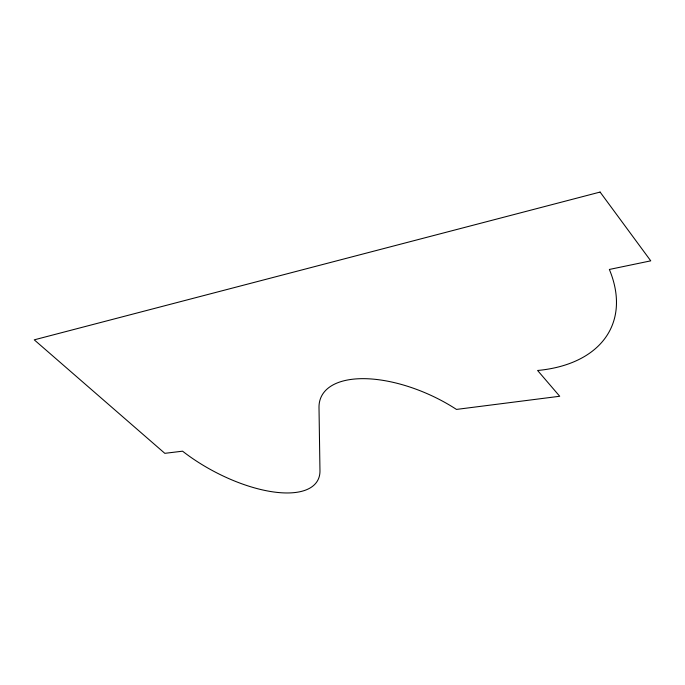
<?xml version="1.0" encoding="UTF-8"?>
<svg xmlns="http://www.w3.org/2000/svg" width="685" height="685" viewBox="0 0 685 685"><rect width="100%" height="100%" fill="white"/><g stroke="black" fill="none" stroke-linecap="round" stroke-linejoin="round"><path stroke-width="1.03" d="M600.094 192.065L34.25 339.837L164.82 453.333L182.57 451.184A96.739 41.22 28.2 0 0 273.324 491.924A96.739 41.22 28.2 0 0 319.964 470.681L319.005 407.558A98.794 47.239 24.6 0 1 364.411 378.668A98.794 47.239 24.6 0 1 456.467 409.416L559.713 396.264L537.597 370.482A159.905 96.123 24.8 0 0 609.359 269.453L650.75 260.848L600.094 192.065"/></g></svg>
